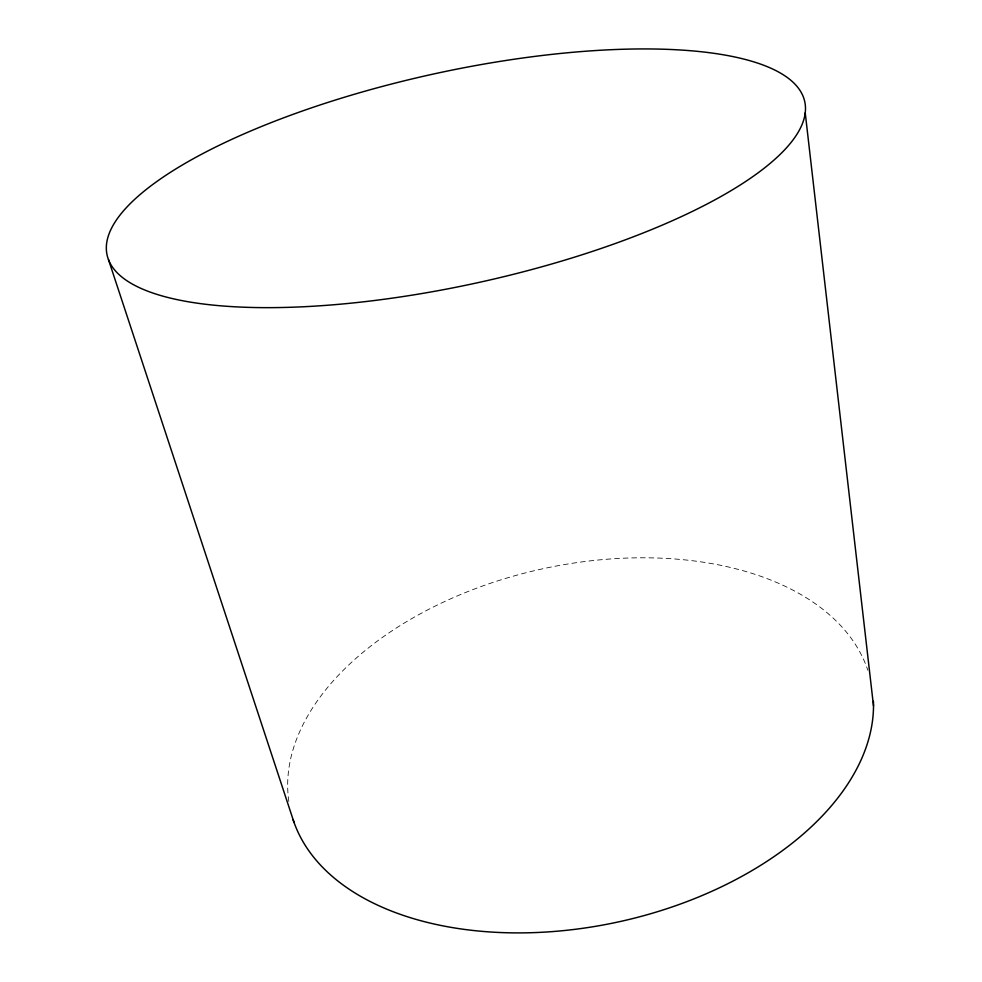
<?xml version="1.0" encoding="UTF-8"?>
<svg xmlns="http://www.w3.org/2000/svg" width="982" height="982" viewBox="0 0 982 982"><rect width="100%" height="100%" fill="white"/><g stroke="black" fill="none" stroke-linecap="round" stroke-linejoin="round"><path stroke-width="0.74" stroke-dasharray="4.91 3.68" d="M288.843 801.508A297.276 180.578 -12.4 0 1 538.688 569.683A297.276 180.578 -12.4 0 1 867.818 670.227"/><path stroke-width="1.47" d="M108.486 259.616L294.072 822.523M805.228 112.844A357.153 106.657 -12.4 0 1 269.596 307.648A357.153 106.657 -12.4 0 1 292.918 114.391A357.153 106.657 -12.4 0 1 805.228 112.844L873.514 705.911M873.44 701.32A297.276 180.578 -12.4 0 1 611.995 923.264A297.276 180.578 -12.4 0 1 293.078 819.577"/></g></svg>
